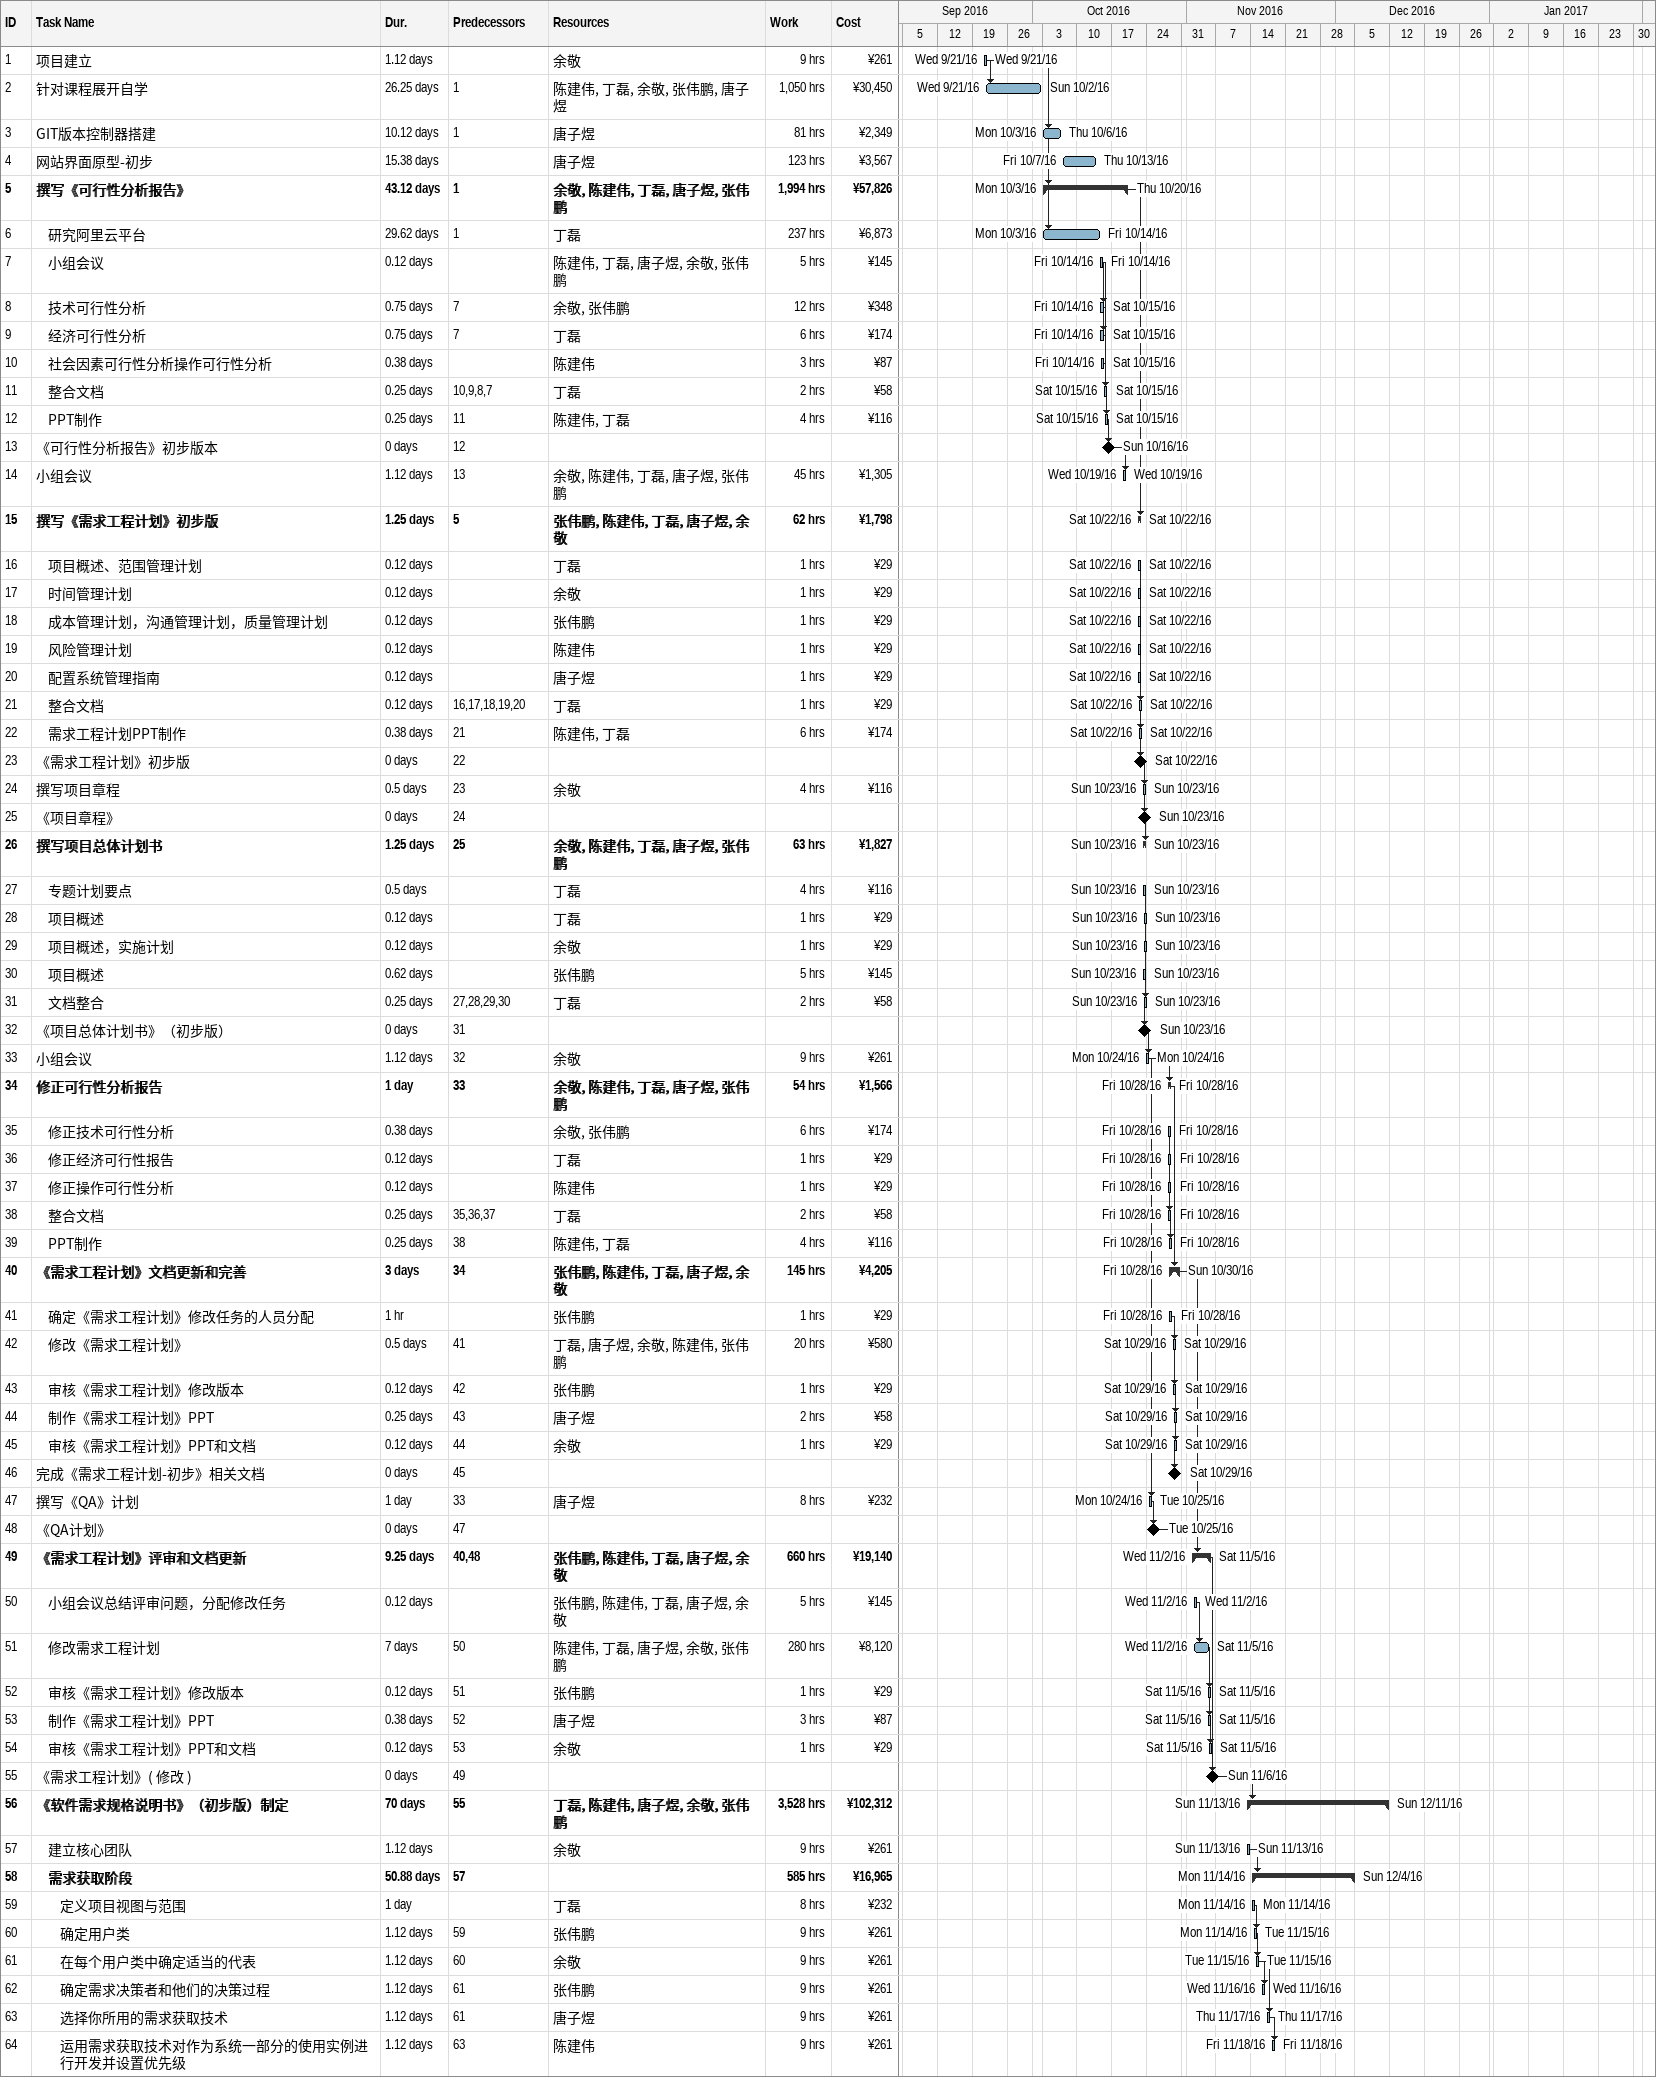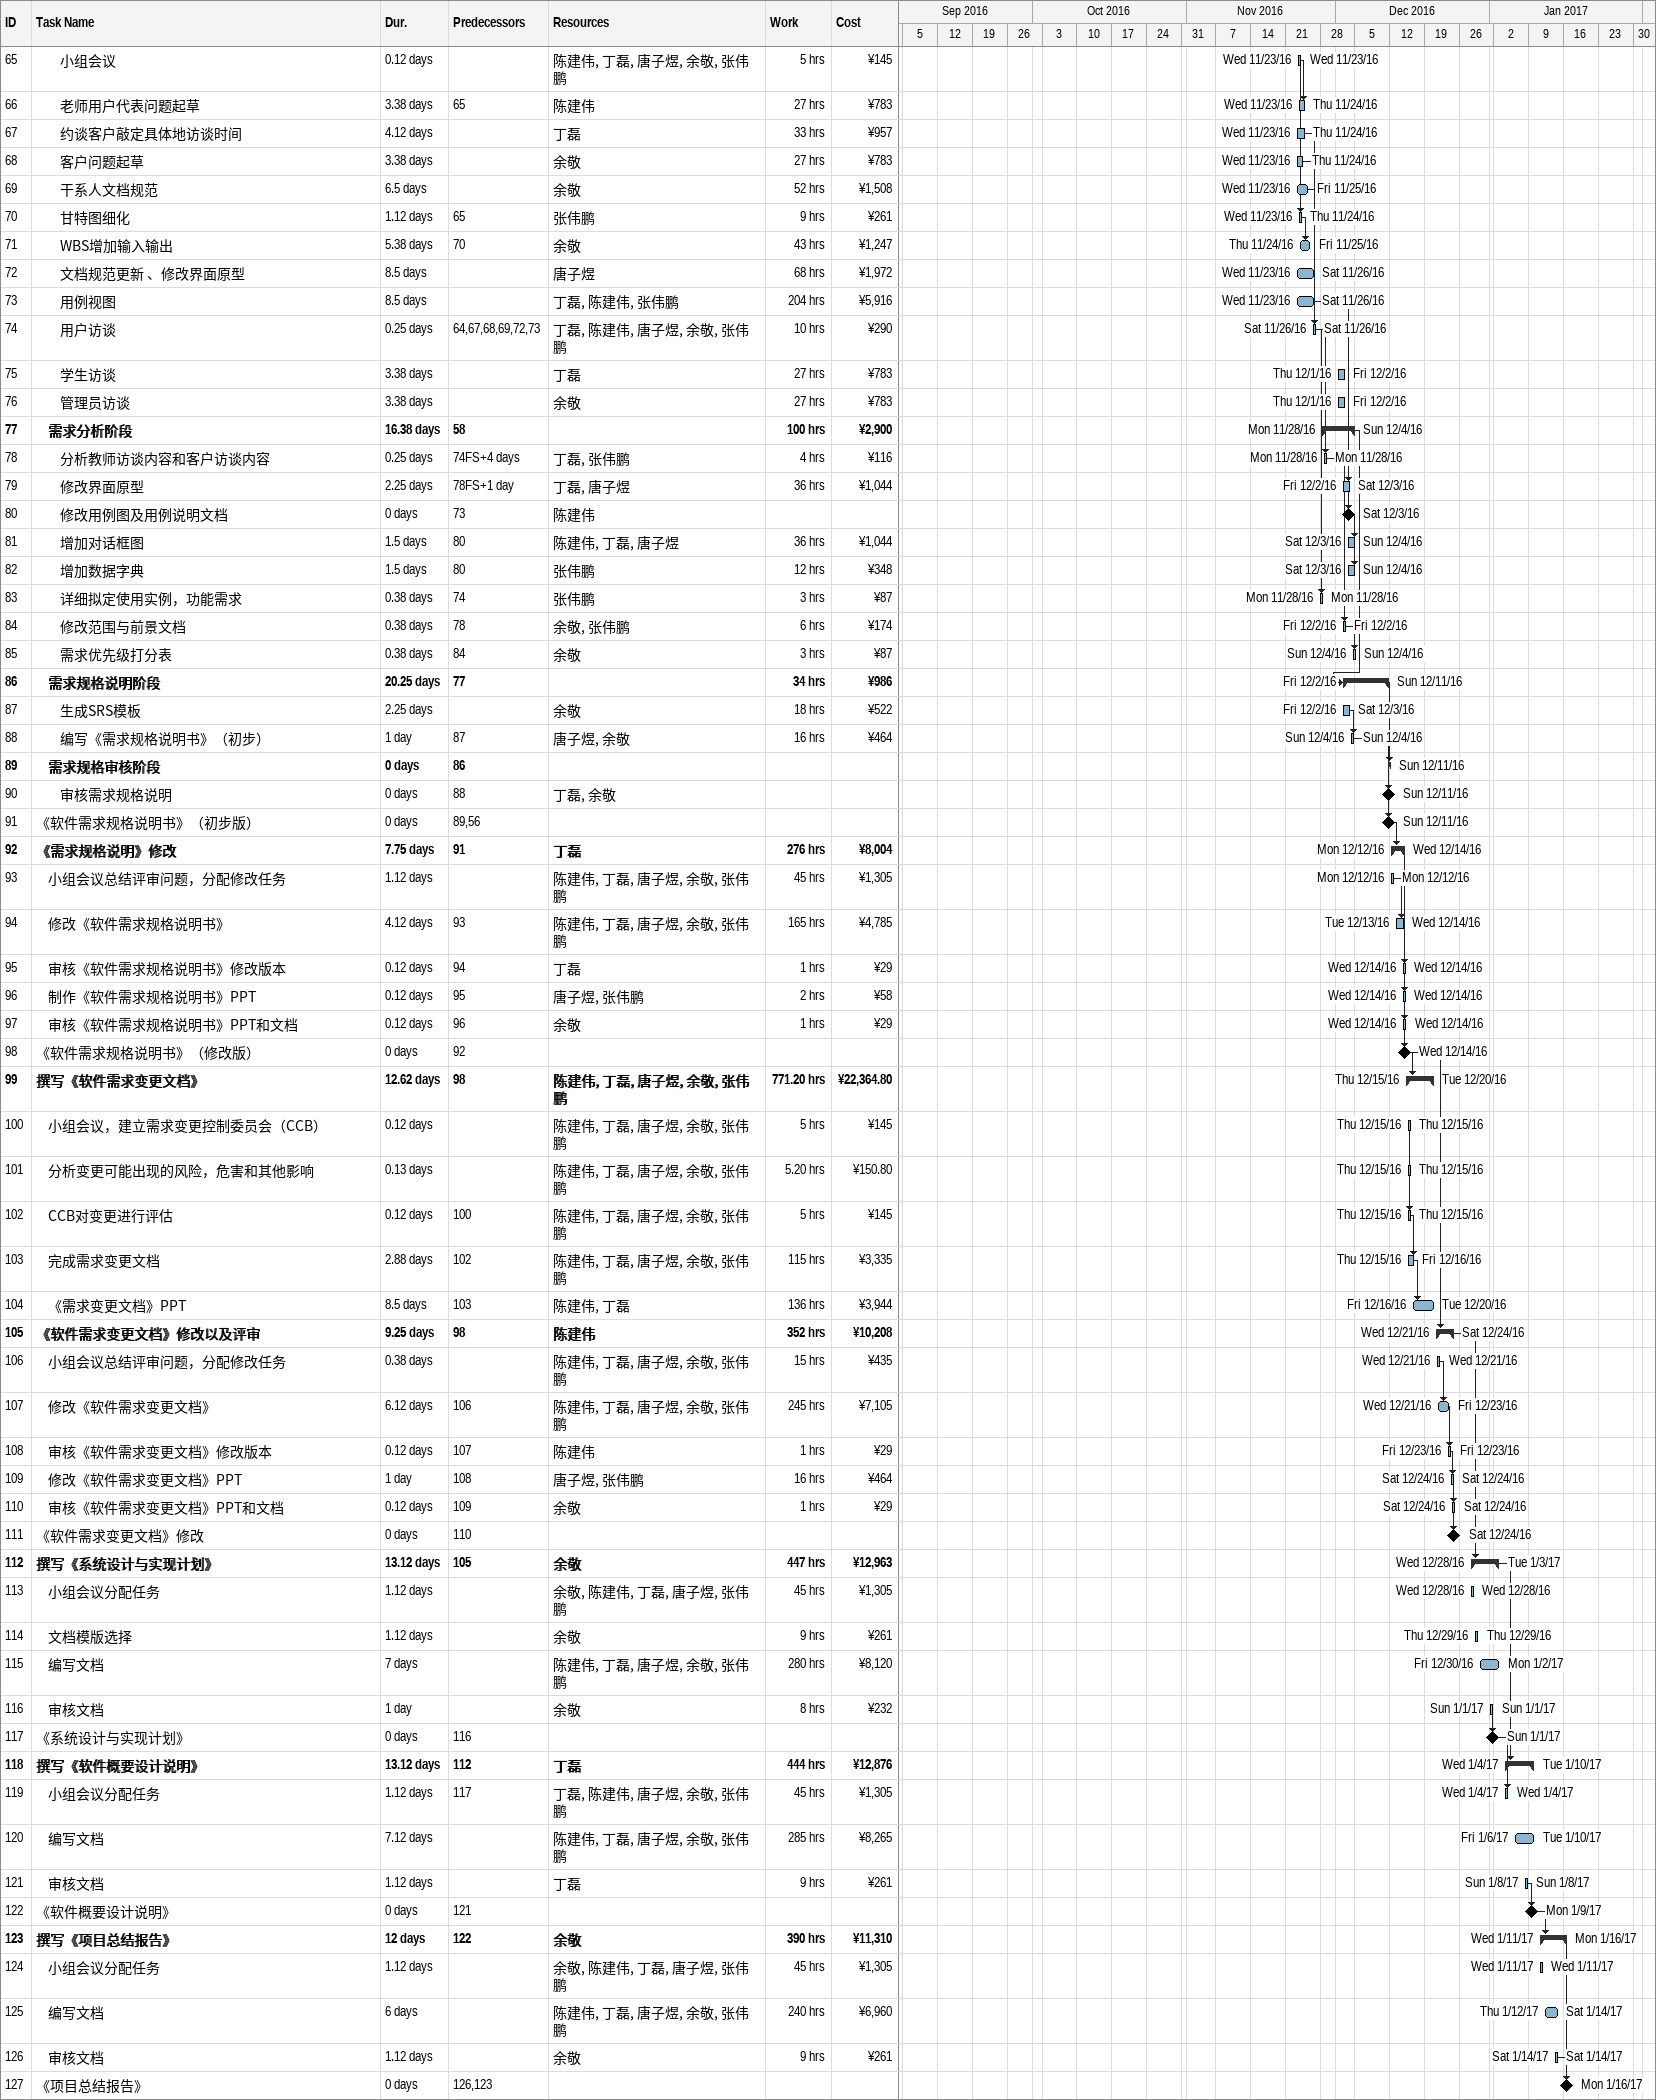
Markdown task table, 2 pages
| ID | Level | Task | Duration | Start | Finish | Predecessors | Resources | Work (h) | Cost (¥) |
|---|---|---|---|---|---|---|---|---|---|
| 1 | 1 | 项目建立 | 1.12d | 2016-09-21 | 2016-09-21 |  | 余敬 | 9 | 261 |
| 2 | 1 | 针对课程展开自学 | 26.25d | 2016-09-21 | 2016-10-02 | 1 | 陈建伟, 丁磊, 余敬, 张伟鹏, 唐子煜 | 1050 | 30450 |
| 3 | 1 | GIT版本控制器搭建 | 10.12d | 2016-10-03 | 2016-10-06 | 1 | 唐子煜 | 81 | 2349 |
| 4 | 1 | 网站界面原型-初步 | 15.38d | 2016-10-07 | 2016-10-13 |  | 唐子煜 | 123 | 3567 |
| 5 | 1 | **撰写《可行性分析报告》** | 43.12d | 2016-10-03 | 2016-10-20 | 1 | 余敬, 陈建伟, 丁磊, 唐子煜, 张伟鹏 | 1994 | 57826 |
| 6 | 2 | 研究阿里云平台 | 29.62d | 2016-10-03 | 2016-10-14 | 1 | 丁磊 | 237 | 6873 |
| 7 | 2 | 小组会议 | 0.12d | 2016-10-14 | 2016-10-14 |  | 陈建伟, 丁磊, 唐子煜, 余敬, 张伟鹏 | 5 | 145 |
| 8 | 2 | 技术可行性分析 | 0.75d | 2016-10-14 | 2016-10-15 | 7 | 余敬, 张伟鹏 | 12 | 348 |
| 9 | 2 | 经济可行性分析 | 0.75d | 2016-10-14 | 2016-10-15 | 7 | 丁磊 | 6 | 174 |
| 10 | 2 | 社会因素可行性分析操作可行性分析 | 0.38d | 2016-10-14 | 2016-10-15 |  | 陈建伟 | 3 | 87 |
| 11 | 2 | 整合文档 | 0.25d | 2016-10-15 | 2016-10-15 | 10, 9, 8, 7 | 丁磊 | 2 | 58 |
| 12 | 2 | PPT制作 | 0.25d | 2016-10-15 | 2016-10-15 | 11 | 陈建伟, 丁磊 | 4 | 116 |
| 13 | 1 | 《可行性分析报告》初步版本 | 0d | 2016-10-16 | 2016-10-16 | 12 |  |  |  |
| 14 | 1 | 小组会议 | 1.12d | 2016-10-19 | 2016-10-19 | 13 | 余敬, 陈建伟, 丁磊, 唐子煜, 张伟鹏 | 45 | 1305 |
| 15 | 1 | **撰写《需求工程计划》初步版** | 1.25d | 2016-10-22 | 2016-10-22 | 5 | 张伟鹏, 陈建伟, 丁磊, 唐子煜, 余敬 | 62 | 1798 |
| 16 | 2 | 项目概述、范围管理计划 | 0.12d | 2016-10-22 | 2016-10-22 |  | 丁磊 | 1 | 29 |
| 17 | 2 | 时间管理计划 | 0.12d | 2016-10-22 | 2016-10-22 |  | 余敬 | 1 | 29 |
| 18 | 2 | 成本管理计划，沟通管理计划，质量管理计划 | 0.12d | 2016-10-22 | 2016-10-22 |  | 张伟鹏 | 1 | 29 |
| 19 | 2 | 风险管理计划 | 0.12d | 2016-10-22 | 2016-10-22 |  | 陈建伟 | 1 | 29 |
| 20 | 2 | 配置系统管理指南 | 0.12d | 2016-10-22 | 2016-10-22 |  | 唐子煜 | 1 | 29 |
| 21 | 2 | 整合文档 | 0.12d | 2016-10-22 | 2016-10-22 | 16, 17, 18, 19, 20 | 丁磊 | 1 | 29 |
| 22 | 2 | 需求工程计划PPT制作 | 0.38d | 2016-10-22 | 2016-10-22 | 21 | 陈建伟, 丁磊 | 6 | 174 |
| 23 | 1 | 《需求工程计划》初步版 | 0d | 2016-10-22 | 2016-10-22 | 22 |  |  |  |
| 24 | 1 | 撰写项目章程 | 0.5d | 2016-10-23 | 2016-10-23 | 23 | 余敬 | 4 | 116 |
| 25 | 1 | 《项目章程》 | 0d | 2016-10-23 | 2016-10-23 | 24 |  |  |  |
| 26 | 1 | **撰写项目总体计划书** | 1.25d | 2016-10-23 | 2016-10-23 | 25 | 余敬, 陈建伟, 丁磊, 唐子煜, 张伟鹏 | 63 | 1827 |
| 27 | 2 | 专题计划要点 | 0.5d | 2016-10-23 | 2016-10-23 |  | 丁磊 | 4 | 116 |
| 28 | 2 | 项目概述 | 0.12d | 2016-10-23 | 2016-10-23 |  | 丁磊 | 1 | 29 |
| 29 | 2 | 项目概述，实施计划 | 0.12d | 2016-10-23 | 2016-10-23 |  | 余敬 | 1 | 29 |
| 30 | 2 | 项目概述 | 0.62d | 2016-10-23 | 2016-10-23 |  | 张伟鹏 | 5 | 145 |
| 31 | 2 | 文档整合 | 0.25d | 2016-10-23 | 2016-10-23 | 27, 28, 29, 30 | 丁磊 | 2 | 58 |
| 32 | 1 | 《项目总体计划书》（初步版） | 0d | 2016-10-23 | 2016-10-23 | 31 |  |  |  |
| 33 | 1 | 小组会议 | 1.12d | 2016-10-24 | 2016-10-24 | 32 | 余敬 | 9 | 261 |
| 34 | 1 | **修正可行性分析报告** | 1d | 2016-10-28 | 2016-10-28 | 33 | 余敬, 陈建伟, 丁磊, 唐子煜, 张伟鹏 | 54 | 1566 |
| 35 | 2 | 修正技术可行性分析 | 0.38d | 2016-10-28 | 2016-10-28 |  | 余敬, 张伟鹏 | 6 | 174 |
| 36 | 2 | 修正经济可行性报告 | 0.12d | 2016-10-28 | 2016-10-28 |  | 丁磊 | 1 | 29 |
| 37 | 2 | 修正操作可行性分析 | 0.12d | 2016-10-28 | 2016-10-28 |  | 陈建伟 | 1 | 29 |
| 38 | 2 | 整合文档 | 0.25d | 2016-10-28 | 2016-10-28 | 35, 36, 37 | 丁磊 | 2 | 58 |
| 39 | 2 | PPT制作 | 0.25d | 2016-10-28 | 2016-10-28 | 38 | 陈建伟, 丁磊 | 4 | 116 |
| 40 | 1 | **《需求工程计划》文档更新和完善** | 3d | 2016-10-28 | 2016-10-30 | 34 | 张伟鹏, 陈建伟, 丁磊, 唐子煜, 余敬 | 145 | 4205 |
| 41 | 2 | 确定《需求工程计划》修改任务的人员分配 | 1h | 2016-10-28 | 2016-10-28 |  | 张伟鹏 | 1 | 29 |
| 42 | 2 | 修改《需求工程计划》 | 0.5d | 2016-10-29 | 2016-10-29 | 41 | 丁磊, 唐子煜, 余敬, 陈建伟, 张伟鹏 | 20 | 580 |
| 43 | 2 | 审核《需求工程计划》修改版本 | 0.12d | 2016-10-29 | 2016-10-29 | 42 | 张伟鹏 | 1 | 29 |
| 44 | 2 | 制作《需求工程计划》PPT | 0.25d | 2016-10-29 | 2016-10-29 | 43 | 唐子煜 | 2 | 58 |
| 45 | 2 | 审核《需求工程计划》PPT和文档 | 0.12d | 2016-10-29 | 2016-10-29 | 44 | 余敬 | 1 | 29 |
| 46 | 1 | 完成《需求工程计划-初步》相关文档 | 0d | 2016-10-29 | 2016-10-29 | 45 |  |  |  |
| 47 | 1 | 撰写《QA》计划 | 1d | 2016-10-24 | 2016-10-25 | 33 | 唐子煜 | 8 | 232 |
| 48 | 1 | 《QA计划》 | 0d | 2016-10-25 | 2016-10-25 | 47 |  |  |  |
| 49 | 1 | **《需求工程计划》评审和文档更新** | 9.25d | 2016-11-02 | 2016-11-05 | 40, 48 | 张伟鹏, 陈建伟, 丁磊, 唐子煜, 余敬 | 660 | 19140 |
| 50 | 2 | 小组会议总结评审问题，分配修改任务 | 0.12d | 2016-11-02 | 2016-11-02 |  | 张伟鹏, 陈建伟, 丁磊, 唐子煜, 余敬 | 5 | 145 |
| 51 | 2 | 修改需求工程计划 | 7d | 2016-11-02 | 2016-11-05 | 50 | 陈建伟, 丁磊, 唐子煜, 余敬, 张伟鹏 | 280 | 8120 |
| 52 | 2 | 审核《需求工程计划》修改版本 | 0.12d | 2016-11-05 | 2016-11-05 | 51 | 张伟鹏 | 1 | 29 |
| 53 | 2 | 制作《需求工程计划》PPT | 0.38d | 2016-11-05 | 2016-11-05 | 52 | 唐子煜 | 3 | 87 |
| 54 | 2 | 审核《需求工程计划》PPT和文档 | 0.12d | 2016-11-05 | 2016-11-05 | 53 | 余敬 | 1 | 29 |
| 55 | 1 | 《需求工程计划》( 修改 ) | 0d | 2016-11-06 | 2016-11-06 | 49 |  |  |  |
| 56 | 1 | **《软件需求规格说明书》（初步版）制定** | 70d | 2016-11-13 | 2016-12-11 | 55 | 丁磊, 陈建伟, 唐子煜, 余敬, 张伟鹏 | 3528 | 102312 |
| 57 | 2 | 建立核心团队 | 1.12d | 2016-11-13 | 2016-11-13 |  | 余敬 | 9 | 261 |
| 58 | 2 | **需求获取阶段** | 50.88d | 2016-11-14 | 2016-12-04 | 57 |  | 585 | 16965 |
| 59 | 3 | 定义项目视图与范围 | 1d | 2016-11-14 | 2016-11-14 |  | 丁磊 | 8 | 232 |
| 60 | 3 | 确定用户类 | 1.12d | 2016-11-14 | 2016-11-15 | 59 | 张伟鹏 | 9 | 261 |
| 61 | 3 | 在每个用户类中确定适当的代表 | 1.12d | 2016-11-15 | 2016-11-15 | 60 | 余敬 | 9 | 261 |
| 62 | 3 | 确定需求决策者和他们的决策过程 | 1.12d | 2016-11-16 | 2016-11-16 | 61 | 张伟鹏 | 9 | 261 |
| 63 | 3 | 选择你所用的需求获取技术 | 1.12d | 2016-11-17 | 2016-11-17 | 61 | 唐子煜 | 9 | 261 |
| 64 | 3 | 运用需求获取技术对作为系统一部分的使用实例进行开发并设置优先级 | 1.12d | 2016-11-18 | 2016-11-18 | 63 | 陈建伟 | 9 | 261 |
| 65 | 3 | 小组会议 | 0.12d | 2016-11-23 | 2016-11-23 |  | 陈建伟, 丁磊, 唐子煜, 余敬, 张伟鹏 | 5 | 145 |
| 66 | 3 | 老师用户代表问题起草 | 3.38d | 2016-11-23 | 2016-11-24 | 65 | 陈建伟 | 27 | 783 |
| 67 | 3 | 约谈客户敲定具体地访谈时间 | 4.12d | 2016-11-23 | 2016-11-24 |  | 丁磊 | 33 | 957 |
| 68 | 3 | 客户问题起草 | 3.38d | 2016-11-23 | 2016-11-24 |  | 余敬 | 27 | 783 |
| 69 | 3 | 干系人文档规范 | 6.5d | 2016-11-23 | 2016-11-25 |  | 余敬 | 52 | 1508 |
| 70 | 3 | 甘特图细化 | 1.12d | 2016-11-23 | 2016-11-24 | 65 | 张伟鹏 | 9 | 261 |
| 71 | 3 | WBS增加输入输出 | 5.38d | 2016-11-24 | 2016-11-25 | 70 | 余敬 | 43 | 1247 |
| 72 | 3 | 文档规范更新 、修改界面原型 | 8.5d | 2016-11-23 | 2016-11-26 |  | 唐子煜 | 68 | 1972 |
| 73 | 3 | 用例视图 | 8.5d | 2016-11-23 | 2016-11-26 |  | 丁磊, 陈建伟, 张伟鹏 | 204 | 5916 |
| 74 | 3 | 用户访谈 | 0.25d | 2016-11-26 | 2016-11-26 | 64, 67, 68, 69, 72, 73 | 丁磊, 陈建伟, 唐子煜, 余敬, 张伟鹏 | 10 | 290 |
| 75 | 3 | 学生访谈 | 3.38d | 2016-12-01 | 2016-12-02 |  | 丁磊 | 27 | 783 |
| 76 | 3 | 管理员访谈 | 3.38d | 2016-12-01 | 2016-12-02 |  | 余敬 | 27 | 783 |
| 77 | 2 | **需求分析阶段** | 16.38d | 2016-11-28 | 2016-12-04 | 58 |  | 100 | 2900 |
| 78 | 3 | 分析教师访谈内容和客户访谈内容 | 0.25d | 2016-11-28 | 2016-11-28 | 74FS+4d | 丁磊, 张伟鹏 | 4 | 116 |
| 79 | 3 | 修改界面原型 | 2.25d | 2016-12-02 | 2016-12-03 | 78FS+1d | 丁磊, 唐子煜 | 36 | 1044 |
| 80 | 3 | 修改用例图及用例说明文档 | 0d | 2016-12-03 | 2016-12-03 | 73 | 陈建伟 |  |  |
| 81 | 3 | 增加对话框图 | 1.5d | 2016-12-03 | 2016-12-04 | 80 | 陈建伟, 丁磊, 唐子煜 | 36 | 1044 |
| 82 | 3 | 增加数据字典 | 1.5d | 2016-12-03 | 2016-12-04 | 80 | 张伟鹏 | 12 | 348 |
| 83 | 3 | 详细拟定使用实例，功能需求 | 0.38d | 2016-11-28 | 2016-11-28 | 74 | 张伟鹏 | 3 | 87 |
| 84 | 3 | 修改范围与前景文档 | 0.38d | 2016-12-02 | 2016-12-02 | 78 | 余敬, 张伟鹏 | 6 | 174 |
| 85 | 3 | 需求优先级打分表 | 0.38d | 2016-12-04 | 2016-12-04 | 84 | 余敬 | 3 | 87 |
| 86 | 2 | **需求规格说明阶段** | 20.25d | 2016-12-02 | 2016-12-11 | 77 |  | 34 | 986 |
| 87 | 3 | 生成SRS模板 | 2.25d | 2016-12-02 | 2016-12-03 |  | 余敬 | 18 | 522 |
| 88 | 3 | 编写《需求规格说明书》（初步） | 1d | 2016-12-04 | 2016-12-04 | 87 | 唐子煜, 余敬 | 16 | 464 |
| 89 | 2 | **需求规格审核阶段** | 0d | 2016-12-11 | 2016-12-11 | 86 |  |  |  |
| 90 | 3 | 审核需求规格说明 | 0d | 2016-12-11 | 2016-12-11 | 88 | 丁磊, 余敬 |  |  |
| 91 | 1 | 《软件需求规格说明书》（初步版） | 0d | 2016-12-11 | 2016-12-11 | 89, 56 |  |  |  |
| 92 | 1 | **《需求规格说明》修改** | 7.75d | 2016-12-12 | 2016-12-14 | 91 | 丁磊 | 276 | 8004 |
| 93 | 2 | 小组会议总结评审问题，分配修改任务 | 1.12d | 2016-12-12 | 2016-12-12 |  | 陈建伟, 丁磊, 唐子煜, 余敬, 张伟鹏 | 45 | 1305 |
| 94 | 2 | 修改《软件需求规格说明书》 | 4.12d | 2016-12-13 | 2016-12-14 | 93 | 陈建伟, 丁磊, 唐子煜, 余敬, 张伟鹏 | 165 | 4785 |
| 95 | 2 | 审核《软件需求规格说明书》修改版本 | 0.12d | 2016-12-14 | 2016-12-14 | 94 | 丁磊 | 1 | 29 |
| 96 | 2 | 制作《软件需求规格说明书》PPT | 0.12d | 2016-12-14 | 2016-12-14 | 95 | 唐子煜, 张伟鹏 | 2 | 58 |
| 97 | 2 | 审核《软件需求规格说明书》PPT和文档 | 0.12d | 2016-12-14 | 2016-12-14 | 96 | 余敬 | 1 | 29 |
| 98 | 1 | 《软件需求规格说明书》（修改版） | 0d | 2016-12-14 | 2016-12-14 | 92 |  |  |  |
| 99 | 1 | **撰写《软件需求变更文档》** | 12.62d | 2016-12-15 | 2016-12-20 | 98 | 陈建伟, 丁磊, 唐子煜, 余敬, 张伟鹏 | 771.20 | 22364.80 |
| 100 | 2 | 小组会议，建立需求变更控制委员会（CCB） | 0.12d | 2016-12-15 | 2016-12-15 |  | 陈建伟, 丁磊, 唐子煜, 余敬, 张伟鹏 | 5 | 145 |
| 101 | 2 | 分析变更可能出现的风险，危害和其他影响 | 0.13d | 2016-12-15 | 2016-12-15 |  | 陈建伟, 丁磊, 唐子煜, 余敬, 张伟鹏 | 5.20 | 150.80 |
| 102 | 2 | CCB对变更进行评估 | 0.12d | 2016-12-15 | 2016-12-15 | 100 | 陈建伟, 丁磊, 唐子煜, 余敬, 张伟鹏 | 5 | 145 |
| 103 | 2 | 完成需求变更文档 | 2.88d | 2016-12-15 | 2016-12-16 | 102 | 陈建伟, 丁磊, 唐子煜, 余敬, 张伟鹏 | 115 | 3335 |
| 104 | 2 | 《需求变更文档》PPT | 8.5d | 2016-12-16 | 2016-12-20 | 103 | 陈建伟, 丁磊 | 136 | 3944 |
| 105 | 1 | **《软件需求变更文档》修改以及评审** | 9.25d | 2016-12-21 | 2016-12-24 | 98 | 陈建伟 | 352 | 10208 |
| 106 | 2 | 小组会议总结评审问题，分配修改任务 | 0.38d | 2016-12-21 | 2016-12-21 |  | 陈建伟, 丁磊, 唐子煜, 余敬, 张伟鹏 | 15 | 435 |
| 107 | 2 | 修改《软件需求变更文档》 | 6.12d | 2016-12-21 | 2016-12-23 | 106 | 陈建伟, 丁磊, 唐子煜, 余敬, 张伟鹏 | 245 | 7105 |
| 108 | 2 | 审核《软件需求变更文档》修改版本 | 0.12d | 2016-12-23 | 2016-12-23 | 107 | 陈建伟 | 1 | 29 |
| 109 | 2 | 修改《软件需求变更文档》PPT | 1d | 2016-12-24 | 2016-12-24 | 108 | 唐子煜, 张伟鹏 | 16 | 464 |
| 110 | 2 | 审核《软件需求变更文档》PPT和文档 | 0.12d | 2016-12-24 | 2016-12-24 | 109 | 余敬 | 1 | 29 |
| 111 | 1 | 《软件需求变更文档》修改 | 0d | 2016-12-24 | 2016-12-24 | 110 |  |  |  |
| 112 | 1 | **撰写《系统设计与实现计划》** | 13.12d | 2016-12-28 | 2017-01-03 | 105 | 余敬 | 447 | 12963 |
| 113 | 2 | 小组会议分配任务 | 1.12d | 2016-12-28 | 2016-12-28 |  | 余敬, 陈建伟, 丁磊, 唐子煜, 张伟鹏 | 45 | 1305 |
| 114 | 2 | 文档模版选择 | 1.12d | 2016-12-29 | 2016-12-29 |  | 余敬 | 9 | 261 |
| 115 | 2 | 编写文档 | 7d | 2016-12-30 | 2017-01-02 |  | 陈建伟, 丁磊, 唐子煜, 余敬, 张伟鹏 | 280 | 8120 |
| 116 | 2 | 审核文档 | 1d | 2017-01-01 | 2017-01-01 |  | 余敬 | 8 | 232 |
| 117 | 1 | 《系统设计与实现计划》 | 0d | 2017-01-01 | 2017-01-01 | 116 |  |  |  |
| 118 | 1 | **撰写《软件概要设计说明》** | 13.12d | 2017-01-04 | 2017-01-10 | 112 | 丁磊 | 444 | 12876 |
| 119 | 2 | 小组会议分配任务 | 1.12d | 2017-01-04 | 2017-01-04 | 117 | 丁磊, 陈建伟, 唐子煜, 余敬, 张伟鹏 | 45 | 1305 |
| 120 | 2 | 编写文档 | 7.12d | 2017-01-06 | 2017-01-10 |  | 陈建伟, 丁磊, 唐子煜, 余敬, 张伟鹏 | 285 | 8265 |
| 121 | 2 | 审核文档 | 1.12d | 2017-01-08 | 2017-01-08 |  | 丁磊 | 9 | 261 |
| 122 | 1 | 《软件概要设计说明》 | 0d | 2017-01-09 | 2017-01-09 | 121 |  |  |  |
| 123 | 1 | **撰写《项目总结报告》** | 12d | 2017-01-11 | 2017-01-16 | 122 | 余敬 | 390 | 11310 |
| 124 | 2 | 小组会议分配任务 | 1.12d | 2017-01-11 | 2017-01-11 |  | 余敬, 陈建伟, 丁磊, 唐子煜, 张伟鹏 | 45 | 1305 |
| 125 | 2 | 编写文档 | 6d | 2017-01-12 | 2017-01-14 |  | 陈建伟, 丁磊, 唐子煜, 余敬, 张伟鹏 | 240 | 6960 |
| 126 | 2 | 审核文档 | 1.12d | 2017-01-14 | 2017-01-14 |  | 余敬 | 9 | 261 |
| 127 | 1 | 《项目总结报告》 | 0d | 2017-01-16 | 2017-01-16 | 126, 123 |  |  |  |
